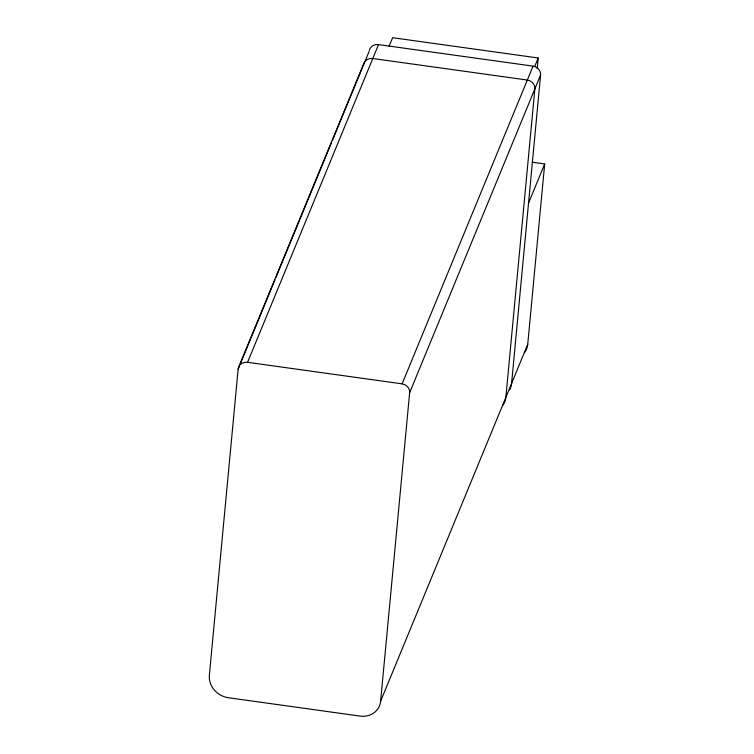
<?xml version="1.0" encoding="UTF-8"?>
<svg xmlns="http://www.w3.org/2000/svg" width="754" height="754" viewBox="0 0 754 754"><rect width="100%" height="100%" fill="white"/><g stroke="black" fill="none" stroke-linecap="round" stroke-linejoin="round"><path stroke-width="1.13" d="M239.48 365.944L238.132 369.215L209.367 675.15A21.385 19.623 22.4 0 0 228.575 697.761L360.224 716.111A19.057 17.483 22.4 0 0 380.629 701.192L527.734 344.305L544.69 163.938L532.145 162.195M380.629 701.192L409.639 392.721L540.59 75.004A8.379 7.691 22.4 0 0 533.059 66.135L378.527 44.599A8.812 8.087 22.4 0 0 369.262 50.452M537.225 68.539L538.215 57.992L392.627 37.7L389.073 46.314M540.59 75.004L511.589 383.475A19.057 17.483 22.4 0 1 509.525 389.988M238.632 367.16L363.852 63.355M240.375 363.767L274.937 279.923M275.832 277.745L331.487 142.723M332.382 140.546L369.092 51.498M238.132 369.215A8.812 8.087 22.4 0 1 247.576 362.316L378.527 44.599M409.639 392.721A8.379 7.691 22.4 0 0 402.108 383.852L533.059 66.135M534.661 66.606L538.215 57.992M528.545 203.118L544.69 163.938M247.576 362.316L402.108 383.852M502.513 405.803A19.057 17.483 22.4 0 0 505.849 397.386L534.859 88.915A8.379 7.691 22.4 0 0 527.329 80.047L372.796 58.51A8.812 8.087 22.4 0 0 363.353 65.41M527.734 344.305A19.057 17.483 22.4 0 1 524.398 352.721"/></g></svg>
